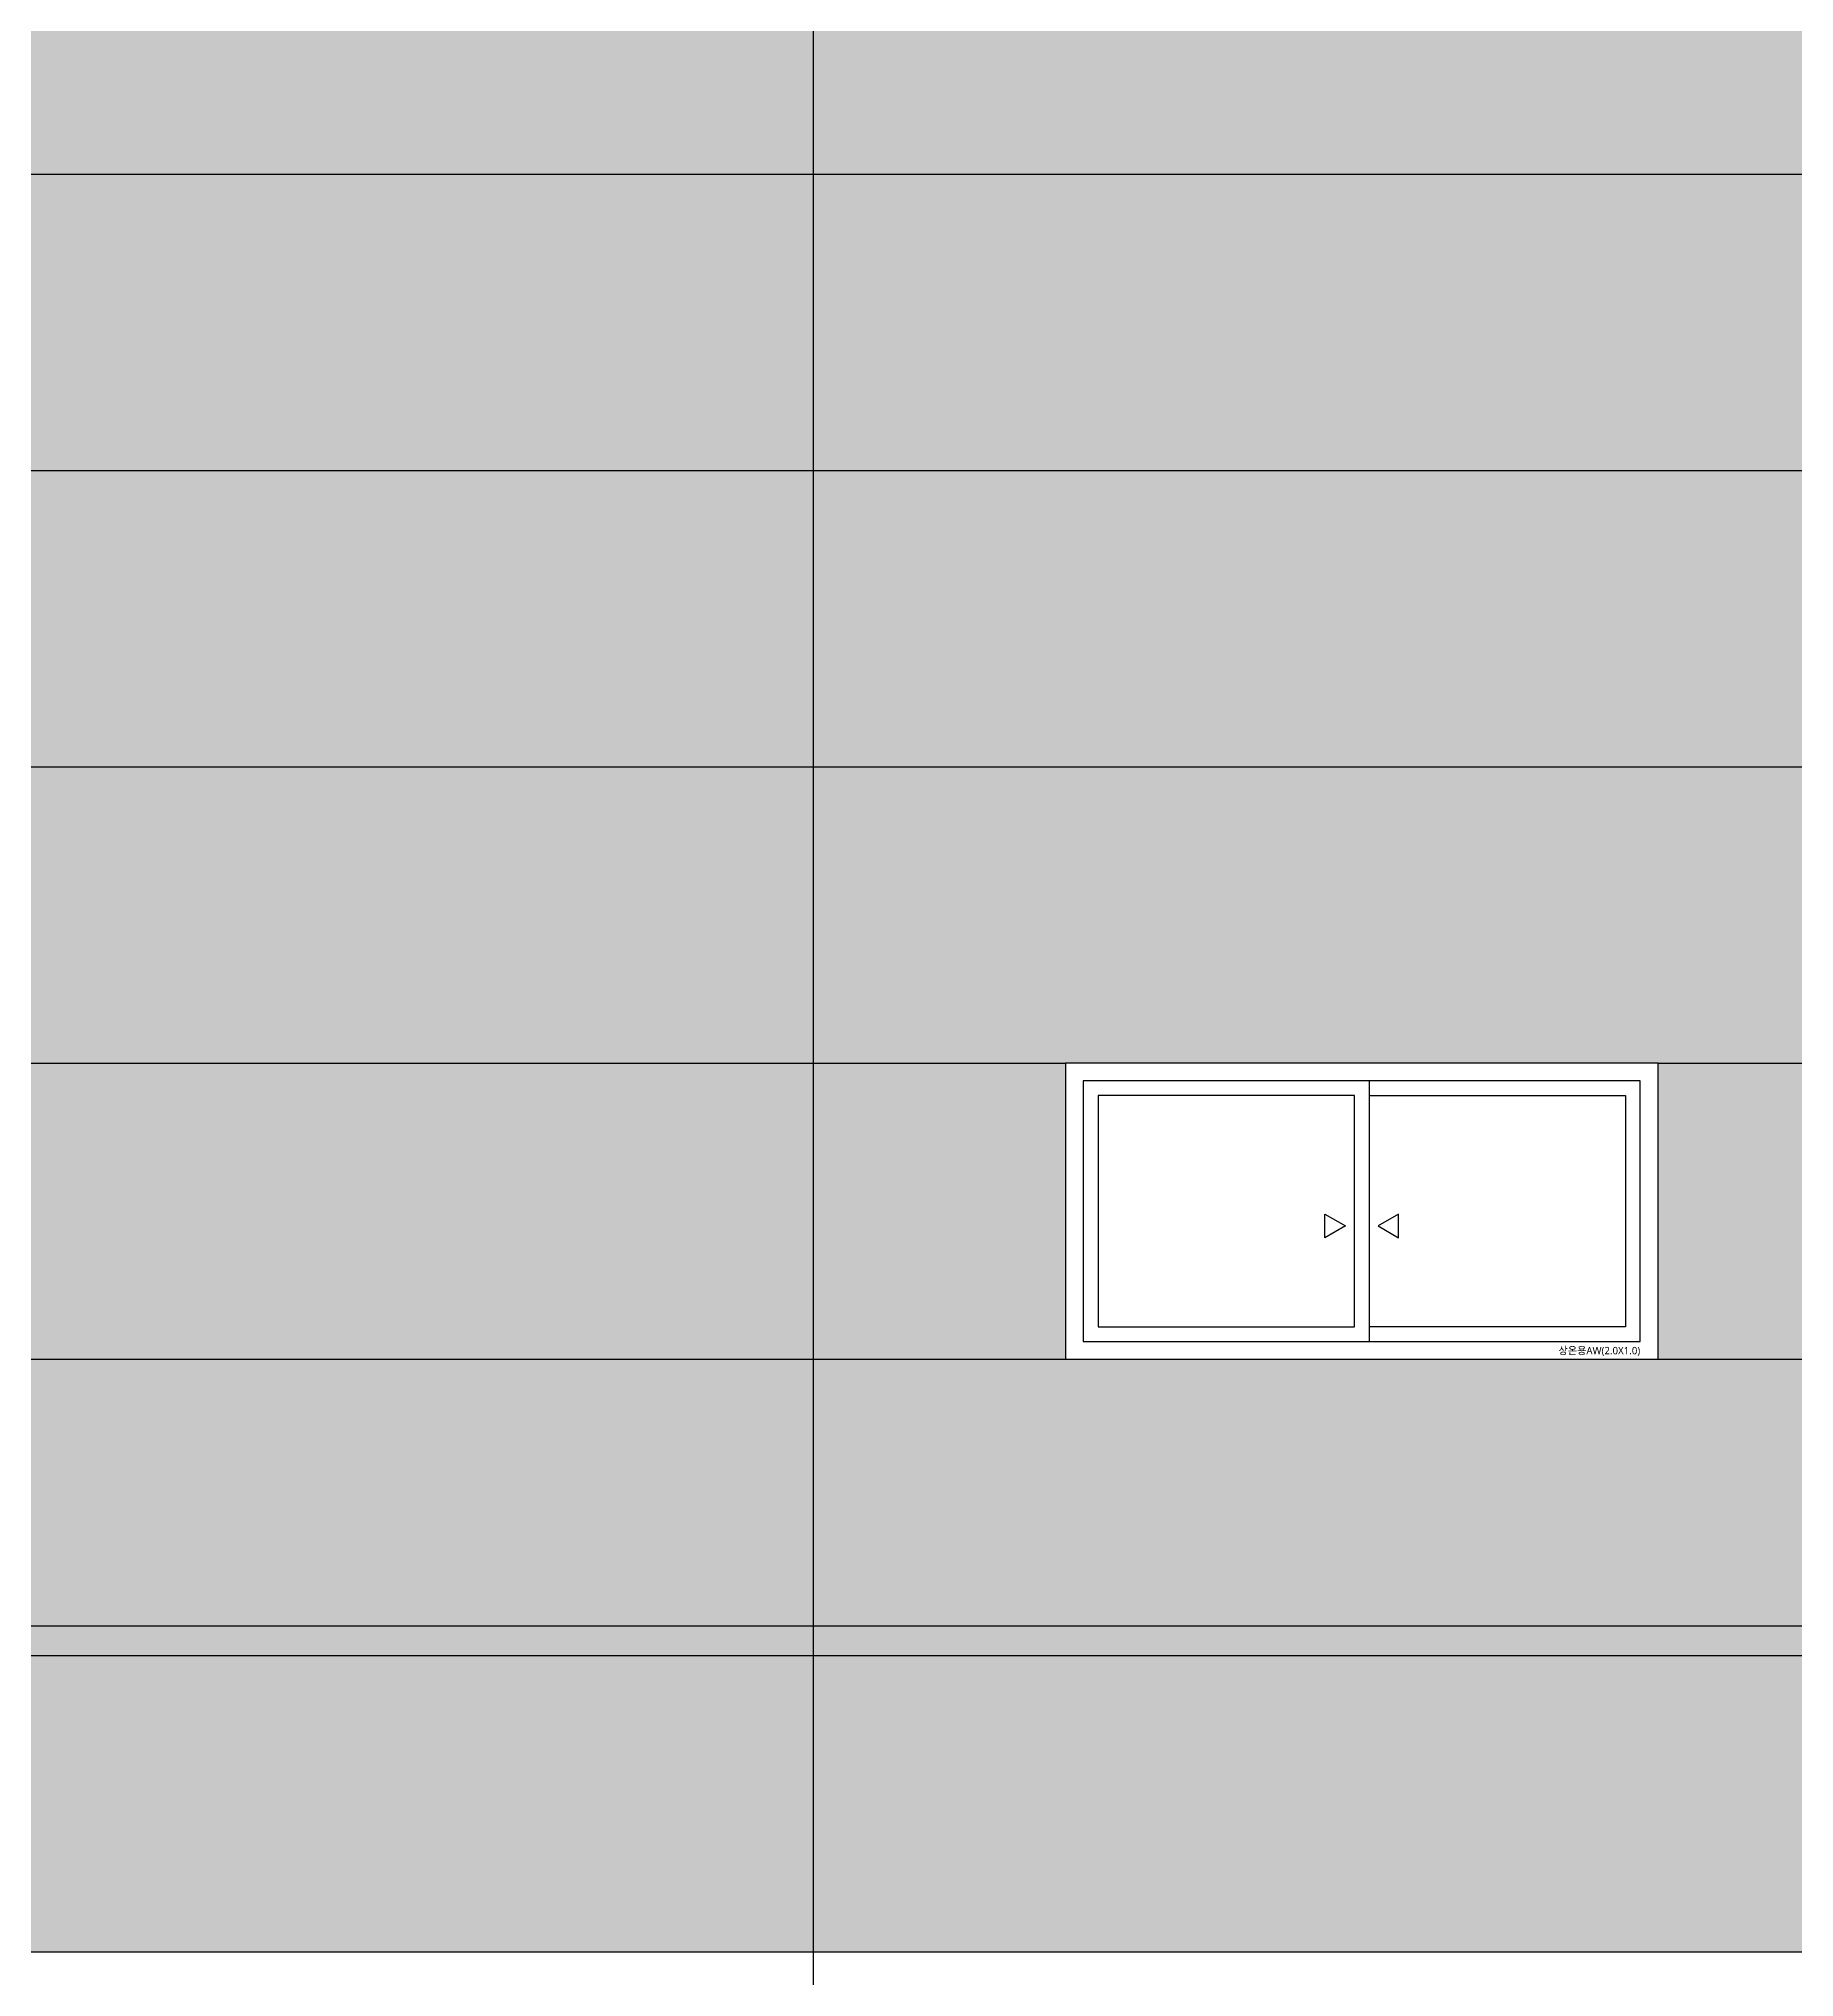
# Model space of a CAD drawing. Header units: millimetres. Extents: x 37653813 to 38677796, y 586285 to 874285.
# Drawn here: x 38234451 to 38240376, y 775457 to 782000 of the extents above; entities that cross this region are included whole.
import ezdxf

# ---------------------------------------------------------------- set-up
doc = ezdxf.new("R2010")
doc.units = ezdxf.units.MM
doc.header["$LTSCALE"] = 1000
doc.header["$MEASUREMENT"] = 0
doc.layers.get('0').update_dxf_attribs({"linetype": 'CONTINUOUS'})
doc.layers.get('Defpoints').update_dxf_attribs({"color": 161, "linetype": 'CONTINUOUS'})
for name, color, linetype in [('cen', 1, 'CONTINUOUS'), ('ELE-1', 2, 'CONTINUOUS'), ('HAT-253', 253, 'CONTINUOUS'), ('WID', 4, 'CONTINUOUS'), ('WIN-G', 252, 'CONTINUOUS'), ('먹-흰색 255', 255, 'CONTINUOUS')]:
    doc.layers.add(name, color=color, linetype=linetype)
doc.styles.add('나눔바른고딕', font='NanumBarunGothic.ttf')

# ---------------------------------------------------------------- blocks, each defined once
blk = doc.blocks.new('AW(2.0X1.0)')
at = {"ltscale": 1000}
blk.add_wipeout([(887455, -28823.2), (889455, -28823.2), (889455, -27823.2), (887455, -27823.2)], dxfattribs=at).dxf.layer = 'WID'
at = {"layer": 'WID', "ltscale": 1000}
blk.add_line((888480, -27883.2), (888480, -28763.2), dxfattribs=at)
for points in [[(887455, -28823.2), (889455, -28823.2), (889455, -27823.2), (887455, -27823.2)], [(887515, -28763.2), (889395, -28763.2), (889395, -27883.2), (887515, -27883.2)]]:
    blk.add_lwpolyline(points, close=True, dxfattribs=at)
at = {"layer": 'WIN-G'}
for points in [[(888430, -27933.2), (887565, -27933.2), (887565, -28713.2), (888430, -28713.2)], [(888330.7, -28333.2), (888400, -28373.2), (888330.7, -28413.2)], [(888579.3, -28333.2), (888510, -28373.2), (888579.3, -28413.2)]]:
    blk.add_lwpolyline(points, close=True, dxfattribs=at)
blk.add_lwpolyline([(888480, -27933.2), (889345, -27933.2), (889345, -28713.2), (888480, -28713.2)], dxfattribs=at)
at = {"layer": 'Defpoints', "style": '나눔바른고딕'}
blk.add_text('상온용AW(2.0X1.0)', height=25, dxfattribs=at).set_placement((889119, -28806.4))
blk = doc.blocks.new('sdmklfsdfsdf')
at = {"layer": 'cen', "ltscale": 5}
blk.add_line((38172115.7, 776642.5), (38329335, 776642.5), dxfattribs=at)

msp = doc.modelspace()

# ---------------------------------------------------------------- hatches: boundary and pattern name
at = {"layer": '먹-흰색 255', "ltscale": 0.1}
h = msp.add_hatch(dxfattribs=at)
h.set_pattern_fill('DOTS', color=256, scale=3000, angle=-1e-14)
h.paths.add_polyline_path([(38232491.3, 780542.5), (38232491.3, 775542.5), (38305716.3, 775542.5), (38305716.3, 780542.5), (38309116.3, 780542.5), (38309116.3, 825542.5), (38314716.3, 825542.5), (38314716.3, 828142.5), (38231091.3, 828142.5), (38231091.3, 780542.5)])

# ---------------------------------------------------------------- linework, layer by layer
at = {"layer": 'cen', "ltscale": 5}
msp.add_lwpolyline([(38237066.3, 749542.5), (38237066.3, 836435.4)], dxfattribs=at)
at = {"layer": 'ELE-1', "ltscale": 0.1}
msp.add_lwpolyline([(38207171.3, 763242.5), (38207171.3, 768342.5), (38209997.5, 768342.5), (38209997.5, 772942.5), (38211497.5, 772942.5), (38214647.5, 775542.5), (38325816.3, 775542.5)], dxfattribs=at)
at = {"layer": 'HAT-253', "ltscale": 0.1}
for points in [[(38224641.3, 781542.5), (38309116.3, 781542.5)], [(38224641.3, 780542.5), (38305716.3, 780542.5)], [(38224641.3, 779542.5), (38305716.3, 779542.5)], [(38224641.3, 778542.5), (38305716.3, 778542.5)], [(38224641.3, 777542.5), (38305716.3, 777542.5)], [(38224641.3, 776542.5), (38305716.3, 776542.5)]]:
    msp.add_lwpolyline(points, dxfattribs=at)

# ---------------------------------------------------------------- next in the draw order: block references
msp.add_blockref('AW(2.0X1.0)', (37350461.3, 806365.7))

# ---------------------------------------------------------------- next in the draw order: block references
msp.add_blockref('sdmklfsdfsdf', (22091, 0))

doc.saveas('drawing.dxf')
